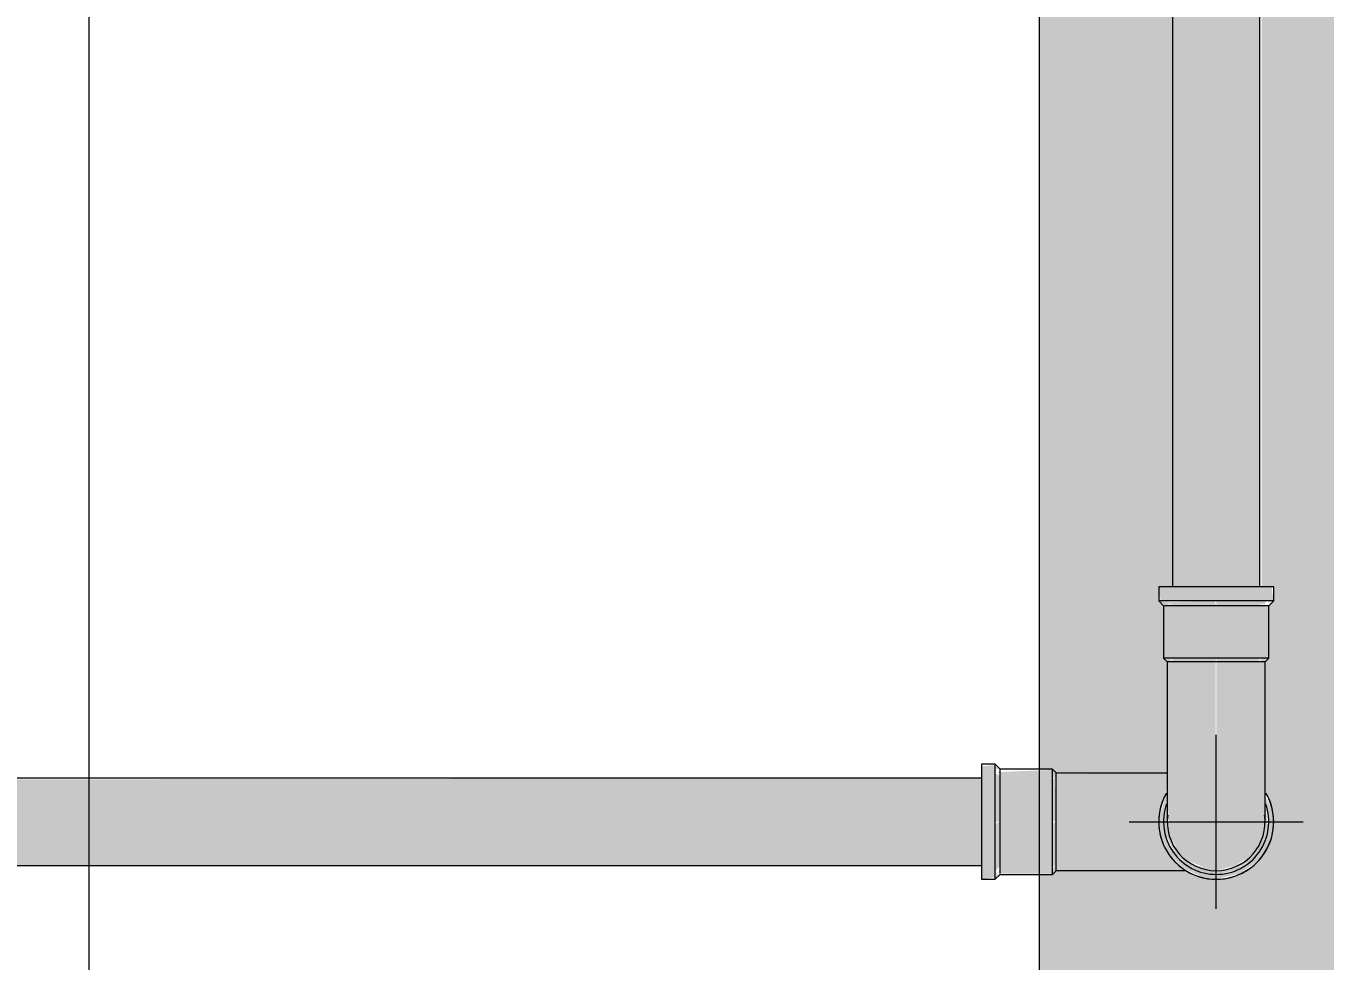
# Model space of a CAD drawing. Header units: metres. Extents: x 147 to 427, y -16 to 162.
# Drawn here: x 398.5367 to 398.9095, y 0.16 to 0.4284 of the extents above; entities that cross this region are included whole.
import ezdxf

# ---------------------------------------------------------------- set-up
doc = ezdxf.new("R2010")
doc.units = ezdxf.units.M
for name, color, linetype, lineweight in [('A-ANNO-DIMS', 7, 'Continuous', 5), ('A-ANNO-DIMS-50', 7, 'Continuous', 5), ('A-WALL', 7, 'Continuous', 9), ('P-PIPE', 7, 'Continuous', 5), ('P-PIPE-CNTR', 7, 'Continuous', 5)]:
    doc.layers.add(name, color=color, linetype=linetype, lineweight=lineweight)
doc.styles.add('Century Gothic_1', font='GOTHIC.TTF', dxfattribs={"height": 0.075})
doc.dimstyles.new('Setores_1_5', dxfattribs={"dimscale": 0.3048, "dimtxt": 0.07831262022881443, "dimasz": 0.5208333333333333, "dimexe": 0.3937007874015747, "dimexo": 0.2460629921259842, "dimgap": 0.2870734908136483, "dimtad": 1, "dimrnd": 0.01, "dimzin": 0, "dimdsep": 46, "dimtxsty": 'Century Gothic_1', "dimblk1": 'OBLIQUE', "dimblk2": 'OBLIQUE', "dimsah": 1, "dimcen": 0.09, "dimazin": 0, "dimtfac": 1, "dimtdec": 4, "dimtix": 1, "dimtmove": 0, "dimatfit": 3, "dimfxl": 1, "dimtvp": 1, "dimtolj": 1, "dimtzin": 0, "dimarcsym": 2})

# ---------------------------------------------------------------- blocks, each defined once
blk = doc.blocks.new('AF_Soldavel_Curva 45_90 - Standard-V256-HH')
at = {"layer": 'P-PIPE', "true_color": 0x69503c}
for points in [[(-154.3747039522232, 0.1999999999999946), (-154.3707039522232, 0.1999999999999946), (-154.3707039522232, 0.2162496472552352), (-154.3747039522232, 0.2159377761337674), (-154.3747039522232, 0.2012539268789321)], [(-154.3543039522231, 0.1999999999999946), (-154.3543039522231, 0.2148702315157828), (-154.3693039522232, 0.2142901089372935), (-154.3693039522232, 0.1999999999999946), (-154.3549287157413, 0.1999999999999946)], [(-154.3314499976679, 0.1999999999999946), (-154.3238137066774, 0.2000018651057311), (-154.3224317985104, 0.2062499999999932), (-154.3213463296708, 0.2099743634455187), (-154.3213510169154, 0.2140373867083002), (-154.3532039522232, 0.2136493576502231), (-154.3532039522232, 0.1999999999999946), (-154.3323464795675, 0.1999999999999946)], [(-154.3543039522231, 0.1999999999999946), (-154.3532039522232, 0.2003784982800381), (-154.3536140142204, 0.2124999999999961), (-154.3543039522231, 0.2124919450537157), (-154.3543039522231, 0.2012539268789321)], [(-154.3747039522232, 0.1834999999999941), (-154.3707039522232, 0.1840622238662218), (-154.3707039522232, 0.1999999999999946), (-154.3747039522232, 0.1999999999999946), (-154.3747039522232, 0.1837503527447583)], [(-154.3543039522231, 0.1851297684842065), (-154.3543039522231, 0.1999999999999946), (-154.3693039522232, 0.1999999999999946), (-154.3693039522232, 0.1851297684842065), (-154.3549287157413, 0.1851297684842065)], [(-154.3543039522231, 0.1869242791741314), (-154.353203952223, 0.1879259271713841), (-154.3532039522232, 0.1999999999999946), (-154.3543039522231, 0.1996480302077754), (-154.3543039522231, 0.1870079082491115)], [(-154.3181116246633, 0.1859629353077943), (-154.3164817389606, 0.1864148233703744), (-154.3199895694625, 0.1896468523870358), (-154.3220213741706, 0.1927591479925996), (-154.3235635994784, 0.197901681559359), (-154.3238139522232, 0.1999999999999946), (-154.3532039522232, 0.1999999999999946), (-154.353203952223, 0.1861736390409489), (-154.3189812141128, 0.1859634951133693)]]:
    blk.add_hatch(color=27, dxfattribs=at).paths.add_polyline_path(points)
h = blk.add_hatch(color=27, dxfattribs=at)
h.paths.add_polyline_path([(-154.3693039522232, 0.1999999999999946), (-154.3693039522232, 0.2130757208258708), (-154.3707039522232, 0.2138892323386237), (-154.3707039522232, 0.1999999999999946)])
h.paths.add_polyline_path([(-154.3693039522232, 0.2139729761708247), (-154.3696455510593, 0.2142894191624365), (-154.3707009071743, 0.2142894191624365)])
h.paths.add_polyline_path([(-154.3707009071743, 0.2142894191624365), (-154.370272535474, 0.2148702315157828), (-154.3707039522232, 0.2148702315157828), (-154.3707031570204, 0.2142894191624365)])
h.paths.add_polyline_path([(-154.3693039522232, 0.2148702315157828), (-154.3707039522232, 0.2159377761337674), (-154.3707039522232, 0.2152698780962622)])
h = blk.add_hatch(color=27, dxfattribs=at)
h.paths.add_polyline_path([(-154.312116282753, 0.1868068494482018), (-154.3142277862686, 0.188288384652629), (-154.3121340024337, 0.1868170808984305)])
h.paths.add_polyline_path([(-154.3093941570653, 0.18632682613269), (-154.310549190287, 0.1868140946870402), (-154.3094286464662, 0.1863329080374003)])
h.paths.add_polyline_path([(-154.2963370405436, 0.187803013763114), (-154.294320674134, 0.190060836066588), (-154.2962338659961, 0.1879259271713841)])
h.paths.add_polyline_path([(-154.291262711742, 0.2034086669602521), (-154.2920440741269, 0.2058829627445406), (-154.2913761760894, 0.2037205023392387)])
h = blk.add_hatch(color=27, dxfattribs=at)
h.paths.add_polyline_path([(-154.3707039522232, 0.1837503527447583), (-154.3693039522232, 0.1851297684842065), (-154.3707039522232, 0.1847301219037314), (-154.3707039522232, 0.1840622238662218)])
h.paths.add_polyline_path([(-154.3707039522232, 0.1857098910627001), (-154.3693039522232, 0.1875515954687), (-154.3693039522232, 0.1999999999999946), (-154.3707039522232, 0.1995182749162931), (-154.3707039522232, 0.1859432799969723)])
h.paths.add_polyline_path([(-154.3707039522232, 0.1847301219037314), (-154.3693039522232, 0.1860270238291689), (-154.3707039522232, 0.1851297684842065)])
at = {"layer": 'P-PIPE'}
for p, q in [((-154.3707039522232, 0.2164999999999952), (-154.3747039522232, 0.2164999999999952)), ((-154.3747039522232, 0.2164999999999946), (-154.3747039522232, 0.1999999999999947)), ((-154.3693039522232, 0.2150999999999955), (-154.3707039522232, 0.2164999999999952)), ((-154.3707039522232, 0.1999999999999947), (-154.3707039522232, 0.2164999999999941)), ((-154.3543039522232, 0.2150999999999955), (-154.3693039522232, 0.2150999999999955)), ((-154.3693039522232, 0.1999999999999948), (-154.3693039522232, 0.214870597070479)), ((-154.3532039522233, 0.2140399999999897), (-154.3543039522232, 0.2150999999998396)), ((-154.3543039522232, 0.1999999999999947), (-154.3543039522232, 0.2150999999998381)), ((-154.3532039522232, 0.1999999999999947), (-154.3532039522232, 0.2140399999999946)), ((-154.3747039522232, 0.1999999999999945), (-154.3747039522232, 0.1834999999999946)), ((-154.3707039522232, 0.1834999999999947), (-154.3707039522232, 0.1999999999999946)), ((-154.3693039522232, 0.1851294029295103), (-154.3693039522232, 0.1999999999999946)), ((-154.3543039522232, 0.1848999999998376), (-154.3543039522232, 0.1999999999999945)), ((-154.3532039522221, 0.1859599999999947), (-154.3532039522232, 0.1999999999999946)), ((-154.3747039522232, 0.1834999999999941), (-154.3707039522232, 0.1834999999999941)), ((-154.3707039522232, 0.1834999999999941), (-154.3693039522232, 0.1848999999999937)), ((-154.3693039522232, 0.1848999999999937), (-154.3543039522232, 0.1848999999999937)), ((-154.3543039522232, 0.1848999999998378), (-154.3532039522231, 0.1859599999999952))]:
    blk.add_line(p, q, dxfattribs=at)
at = {"layer": 'P-PIPE', "flags": 128}
for points in [[(-154.3532039522232, 0.214039999999994), (-154.3343065971657, 0.214039999999994), (-154.321270328473, 0.214039999999994)], [(-154.3158890016042, 0.1859599999999952), (-154.3228776928276, 0.1859599999999952), (-154.339751227612, 0.1859599999999952), (-154.3532039522231, 0.1859599999999952)]]:
    blk.add_lwpolyline(points, dxfattribs=at)
at = {"layer": 'P-PIPE'}
for centre, radius, start, end in [((-154.3073139522232, 0.1999999999999941), 0.01650000000000959, 150.0000000000009, 168.0272020003438), ((-154.3073139522232, 0.1999999999999941), 0.01649999999997485, 156.6462177170433, 160.000000000021), ((-154.3073139522232, 0.1999999999999941), 0.01650000000001588, 11.97279800041525, 30.00000000000872), ((-154.3073139522232, 0.1999999999999941), 0.01650000000001474, 19.99999999999005, 23.35533713073978), ((-154.3073139522232, 0.1999999999999941), 0.01650000000000753, 173.3174326392829, 179.9999999999998), ((-154.3073139522232, 0.1999999999999941), 0.01650000000000773, 3.800265882679924e-13, 6.682567359311758), ((-154.3073139522232, 0.1999999999999947), 0.01650000000000773, 180.0000000000001, 186.6953121980605), ((-154.3073139522232, 0.1999999999999947), 0.01650000000000949, 353.304687803473, 2.891413346785321e-13), ((-154.3073139522232, 0.1999999999999947), 0.01649999999999217, 191.9820227197711, 228.0302778912539), ((-154.3073139522232, 0.1999999999999947), 0.01649999999999776, 200.0000000000047, 203.353782282969), ((-154.3073139522232, 0.1999999999999947), 0.01650000000001732, 313.3889364306661, 348.0179772793938), ((-154.3073139522232, 0.1999999999999947), 0.01650000000000977, 336.6446628694209, 340.0000000000158), ((-154.3073139522232, 0.1999999999999947), 0.01650000000000546, 216.6456970340324, 220.0000000000171), ((-154.3073139522232, 0.1999999999999947), 0.01650000000002849, 320.0000000000068, 323.3527337383256), ((-154.3073139522232, 0.1999999999999947), 0.0164999999999977, 233.3216761955855, 246.6995652154164), ((-154.3073139522232, 0.1999999999999947), 0.01650000000002715, 293.300434785387, 306.6783238035651), ((-154.3073139522232, 0.1999999999999947), 0.01650000000000262, 251.9862630038022, 288.0137369960862), ((-154.3073139522232, 0.1999999999999947), 0.01650000000002355, 260.0000000000218, 263.3532592056543), ((-154.3073139522232, 0.1999999999999947), 0.01649999999999628, 276.6451787499216, 279.9999999999937)]:
    blk.add_arc(centre, radius, start, end, dxfattribs=at)
blk = doc.blocks.new('AF_Soldavel_Curva 45_90 - Standard-V257-HH')
at = {"layer": 'P-PIPE', "true_color": 0x69503c}
for points in [[(-154.3105146798239, 0.2633899999999914), (-154.3073139522232, 0.2633899999999914), (-154.3073139522232, 0.2673899999999948), (-154.3238139522232, 0.2673899999999948), (-154.323251728357, 0.2633899999999914), (-154.310549190287, 0.2633899999999914)], [(-154.30727944176, 0.2633899999999914), (-154.2910650237457, 0.2633899999999957), (-154.2913761760894, 0.2673899999999948), (-154.3073139522232, 0.2673899999999948), (-154.3073139522232, 0.2633900000000044)], [(-154.310549190287, 0.2469899999999908), (-154.3073139522232, 0.2469899999999908), (-154.3073139522232, 0.2619899999999961), (-154.322184183739, 0.2619899999999961), (-154.322184183739, 0.2469899999999908), (-154.3124752924056, 0.2469899999999908)], [(-154.3040787141594, 0.2469899999999908), (-154.2924437207074, 0.2469899999999908), (-154.2924437207074, 0.2619899999999961), (-154.3073139522232, 0.2619899999999961), (-154.3073139522232, 0.2469899999999908)], [(-154.3073139522232, 0.2458899999999954), (-154.3073139522232, 0.2469899999999908), (-154.3202458325904, 0.2468172916972457), (-154.3193877203123, 0.2458899999999954), (-154.3073162669494, 0.2458899999999954)], [(-154.2968459924232, 0.2458899999999954), (-154.2947442443494, 0.2463824335410283), (-154.2948139522232, 0.2469899999999908), (-154.3073139522232, 0.2469899999999908), (-154.3069354539431, 0.2458899999999954), (-154.2974435581217, 0.2458899999999954)], [(-154.3073139522232, 0.1859599999999951), (-154.3018694144282, 0.187499999999993), (-154.3009223726127, 0.1880470398668585), (-154.2976072145327, 0.1900574150802681), (-154.2948139522232, 0.1939165870182031), (-154.2934872854569, 0.1975740048266577), (-154.2932813666241, 0.2095329274210241), (-154.2934869796496, 0.2458899999999954), (-154.3073139522232, 0.2458899999999954), (-154.3073139522232, 0.1860831240362395)], [(-154.3073139522232, 0.1835000000000069), (-154.3073139522232, 0.1849000000000066), (-154.3135639522232, 0.1864373288465748), (-154.3179600415432, 0.1895529040853494), (-154.3207578420369, 0.1934577311928149), (-154.3221848415295, 0.197563521095845), (-154.3219616633506, 0.203235238063775), (-154.3213254250827, 0.2058524107683842), (-154.3216040611605, 0.2082488051595639), (-154.3235633976161, 0.201253926878932), (-154.3234289563586, 0.196764761936214), (-154.3210694015203, 0.1911131279028329), (-154.3169620572192, 0.1868068494481973), (-154.3115204517163, 0.1842412358143457), (-154.3094286464662, 0.1838726345651357)], [(-154.3073139522232, 0.1835000000000069), (-154.3004001181777, 0.1852289793749545), (-154.2958079981821, 0.1884332699778544), (-154.2930259129101, 0.1917476104921595), (-154.2910650237457, 0.1975635210960183), (-154.2910643049679, 0.2028633833275275), (-154.2932923576323, 0.2075521867617378), (-154.2930238432859, 0.2042172735812868), (-154.2924433918121, 0.201253926878932), (-154.2925329471201, 0.1971325406136115), (-154.2952398793946, 0.1912549494014173), (-154.2988756731691, 0.187700854332762), (-154.3025116216934, 0.1857468494482088), (-154.3073139522232, 0.1849000000000066)], [(-154.3073139522232, 0.1849000000000066), (-154.3073139522232, 0.1859599999999951), (-154.3135639522232, 0.1876427425065076), (-154.3173880142941, 0.1904952371820356), (-154.3195412789724, 0.1931671959682519), (-154.3211409247967, 0.199049185359859), (-154.3215932456494, 0.2042469747863931), (-154.322184183739, 0.201253926878932), (-154.3219611374634, 0.196764761936214), (-154.3193093419277, 0.1911611652351602), (-154.3157446406272, 0.1876964714456462), (-154.312116282753, 0.1857468494482088), (-154.3094286464662, 0.1852729080374117)], [(-154.3073139522232, 0.1849000000001626), (-154.3016740771894, 0.1860850390219936), (-154.2966678629031, 0.1895529040853494), (-154.2940435196321, 0.1929810167007567), (-154.2924433918121, 0.1975635210960183), (-154.2930238432859, 0.2042172735812868), (-154.2933450762636, 0.2036352684385574), (-154.2943820718197, 0.1951035289281568), (-154.2960137187428, 0.1919567381671737), (-154.2996428885004, 0.1884632732463684), (-154.3041623496096, 0.1865157578591642), (-154.3073139522232, 0.1859599999999951), (-154.3073139522232, 0.1853553926876058)]]:
    blk.add_hatch(color=27, dxfattribs=at).paths.add_polyline_path(points)
h = blk.add_hatch(color=27, dxfattribs=at)
h.paths.add_polyline_path([(-154.3216019915362, 0.2633899999999914), (-154.322184183739, 0.2629596256218584), (-154.321286928394, 0.2619899999999961)])
h.paths.add_polyline_path([(-154.3175451751454, 0.2619899999999961), (-154.3073139522232, 0.2619899999999961), (-154.3077956773068, 0.2633899999999914), (-154.321286928394, 0.2630261612861921), (-154.3197597365403, 0.2619899999999961), (-154.3179174815443, 0.2619899999999961)])
h.paths.add_polyline_path([(-154.322184183739, 0.2619899999999961), (-154.3225824361184, 0.2633899999999914), (-154.323251728357, 0.2630740398627525), (-154.3225824361184, 0.2623944060056362)])
h = blk.add_hatch(color=27, dxfattribs=at)
h.paths.add_polyline_path([(-154.2920454683279, 0.2633899999999957), (-154.2920454683279, 0.2627869019424997), (-154.2913761760894, 0.2633899999999957)])
h.paths.add_polyline_path([(-154.2964764512537, 0.2619899999999961), (-154.2933409760523, 0.2625628651218477), (-154.2930259129101, 0.2633899999999957), (-154.3073139522232, 0.2633899999999914), (-154.3072823877752, 0.2619899999999961), (-154.2964886346759, 0.2619899999999961)])
h = blk.add_hatch(color=27, dxfattribs=at)
h.paths.add_polyline_path([(-154.3073139522232, 0.1859599999999951), (-154.3074884013344, 0.2458899999999954), (-154.3211409247967, 0.2458899999999954), (-154.3213447624301, 0.2096297586231276), (-154.3208502884772, 0.196764761936214), (-154.318409938171, 0.1917132909884396), (-154.316183591476, 0.189174682452683), (-154.3093941570638, 0.1863268261312561)])
h.paths.add_polyline_path([(-154.3202458325904, 0.2299045663815851), (-154.3202458325904, 0.2299193561710046), (-154.3199737052053, 0.2358083946742839)])
at = {"layer": 'P-PIPE'}
for p, q in [((-154.3238139522232, 0.2673899999999948), (-154.3238139522232, 0.2633899999999957)), ((-154.3073139522232, 0.2673899999999942), (-154.3238139522232, 0.2673899999999942)), ((-154.2908139522232, 0.2673899999999942), (-154.3073139522232, 0.2673899999999942)), ((-154.2908139522232, 0.2633899999999957), (-154.2908139522232, 0.2673899999999948)), ((-154.3238139522232, 0.2633899999999957), (-154.3224139522232, 0.2619899999999961)), ((-154.3073139522232, 0.2633899999999943), (-154.3238139522232, 0.2633899999999943)), ((-154.3224139522232, 0.2619899999999961), (-154.3224139522232, 0.2469899999999951)), ((-154.3073139522232, 0.2619899999999943), (-154.3221845492937, 0.2619899999999943)), ((-154.2908139522232, 0.2633899999999943), (-154.3073139522232, 0.2633899999999943)), ((-154.2922139522232, 0.2619899999999943), (-154.3073139522232, 0.2619899999999943)), ((-154.2922139522232, 0.2619899999999961), (-154.2908139522232, 0.2633899999999957)), ((-154.2922139522232, 0.2469899999999951), (-154.2922139522232, 0.2619899999999961)), ((-154.3224139522232, 0.2469899999999951), (-154.3213539522232, 0.2458899999999954)), ((-154.3073139522232, 0.2469899999999943), (-154.3224139522232, 0.2469899999999943)), ((-154.2922139522232, 0.2469899999999943), (-154.3073139522232, 0.2469899999999943)), ((-154.2932739522232, 0.2458899999999954), (-154.2922139522232, 0.2469899999999951)), ((-154.3073139522232, 0.2458899999999936), (-154.3213539522232, 0.2458899999999936)), ((-154.2932739522232, 0.2458899999999954), (-154.3073139522232, 0.2458899999999954))]:
    blk.add_line(p, q, dxfattribs=at)
at = {"layer": 'P-PIPE', "flags": 128}
for points in [[(-154.3213539522232, 0.2458899999999954), (-154.3213539522232, 0.2269926449425309), (-154.3213539522232, 0.211448599170895), (-154.3213539522232, 0.2020161319173187), (-154.3213539522232, 0.1999999999999945)], [(-154.2932739522232, 0.1999999999999945), (-154.2932739522232, 0.204071558232845), (-154.2932739522232, 0.2155637406043782), (-154.2932739522232, 0.23243727538881), (-154.2932739522232, 0.2458899999999954)]]:
    blk.add_lwpolyline(points, dxfattribs=at)
at = {"layer": 'P-PIPE'}
for centre, radius, start, end in [((-154.3073139522232, 0.2000000000000057), 0.01650000000000959, 150.0000000000009, 269.9999999999996), ((-154.3073139522232, 0.2000000000000057), 0.0164999999999982, 150.0000000000183, 168.0272019999566), ((-154.3073139522232, 0.2000000000000057), 0.01510000000014877, 160.380102195462, 269.9999999999996), ((-154.3073139522232, 0.2000000000000057), 0.01650000000000774, 270.0000000000003, 29.99999999999498), ((-154.3073139522232, 0.2000000000000057), 0.01509999999984757, 269.9999999999996, 19.61637186951252), ((-154.3073139522232, 0.2000000000000057), 0.01650000000000959, 11.97279799998851, 29.99999999999894), ((-154.3073139522232, 0.2000000000000057), 0.01649999999997623, 173.317432640126, 186.6953121972556), ((-154.3073139522232, 0.1999999999999943), 0.01403999999998487, 172.1493412944249, 269.9999999999996), ((-154.3073139522232, 0.1999999999999943), 0.01404000000000003, 269.9999999999995, 7.850658291899745), ((-154.3073139522232, 0.2000000000000057), 0.01650000000001591, 353.3046878026221, 6.682567359996128), ((-154.3073139522232, 0.2000000000000057), 0.01649999999997136, 191.982022720232, 228.0302778908149), ((-154.3073139522232, 0.2000000000000057), 0.01650000000001578, 313.3889364305366, 348.0179772797852), ((-154.3073139522232, 0.2000000000000057), 0.01650000000000467, 233.3216761961984, 246.6995652147903), ((-154.3073139522232, 0.2000000000000057), 0.01649999999999236, 293.3004347853242, 306.6783238040233), ((-154.3073139522232, 0.2000000000000057), 0.01650000000000773, 251.9862630040217, 270), ((-154.3073139522232, 0.2000000000000057), 0.01650000000001207, 269.9999999999996, 288.0137369959708)]:
    blk.add_arc(centre, radius, start, end, dxfattribs=at)
blk = doc.blocks.new('DIMBLOCK145-HH')
at = {"layer": 'A-ANNO-DIMS-50', "lineweight": 25}
for p, q in [((398.5548758520207, 1.800000000000001), (398.4755008520207, 1.879375000000001)), ((398.5548758520207, 1.800000000000001), (398.6342508520207, 1.720625000000001)), ((398.5548758520207, 0), (398.4755008520207, 0.07937500000000004)), ((398.5548758520207, 0), (398.6342508520207, -0.07937500000000004))]:
    blk.add_line(p, q, dxfattribs=at)
at = {"layer": 'A-ANNO-DIMS-50'}
for p, q in [((398.5548758520207, 1.800000000000001), (398.4348758520207, 1.800000000000001)), ((398.5548758520207, 0), (398.5548758520207, 1.800000000000001)), ((398.5548758520207, 1.800000000000001), (398.6890609247008, 1.800000000000001)), ((398.5548758520207, 0), (398.5176226505073, 0)), ((398.5548758520207, 0), (398.6748758520207, 0))]:
    blk.add_line(p, q, dxfattribs=at)
at = {"layer": 'A-ANNO-DIMS-50', "color": 0, "insert": (398.3712438751335, 0.7346733572947255), "char_height": 0.07499999999999998, "width": 0.3967839424926597, "attachment_point": 1, "rotation": 90, "line_spacing_factor": 0.9845015114479527, "style": 'Century Gothic_1'}
blk.add_mtext('1,80 m', dxfattribs=at)
blk = doc.blocks.new('_Oblique')
at = {"color": 0, "linetype": 'ByBlock', "lineweight": -2}
blk.add_line((-0.5, -0.5), (0.5, 0.5), dxfattribs=at)

msp = doc.modelspace()

# ---------------------------------------------------------------- hatches: boundary and pattern name
at = {"layer": 'A-WALL', "true_color": 0x7f7f7f}
h = msp.add_hatch(color=8, dxfattribs=at)
h.paths.add_polyline_path([(398.8929305625677, 2.603559971285031), (398.8929305625677, 2.603075868371825), (398.8933859552553, 2.602819992865726)])
h.paths.add_polyline_path([(398.9775752773229, 0), (398.9775752773229, 2.699999999999988), (398.8275752773229, 2.699717157287559), (398.8276753817387, 2.695289844891629), (398.8322283254639, 2.690736901166479), (398.8322283254639, 2.690073479827109), (398.83390704846, 2.690435725175294), (398.8345600910571, 2.690385034560604), (398.8366390992676, 2.687510921733392), (398.8345094004424, 2.68477887092581), (398.8693306774704, 2.649957593897715), (398.8725566569036, 2.652388468714103), (398.8748967398907, 2.649587286012919), (398.87498753172, 2.647977694910393), (398.8836039672437, 2.638633618191934), (398.8838598743704, 2.636857785167043), (398.89016108916, 2.628243488101474), (398.8918475538565, 2.617359971285019), (398.8933859552553, 2.616259971285015), (398.8937921414274, 2.602909860711875), (398.8947859552553, 2.602159971285074), (398.8942237313891, 2.598159971285019), (398.8907859552553, 2.598159971285015), (398.8907859552553, 1.83379999999999), (398.8937859552555, 1.83379999999999), (398.8932578055629, 1.766199999999997), (398.8907859552553, 1.766199999999997), (398.8913616760812, 0.2673899999999938), (398.8947859552553, 0.2673899999999938), (398.8942237313891, 0.2631986017532215), (398.8931561867711, 0.261989999999995), (398.8931561867711, 0.2469899999999898), (398.8912178356629, 0.2468172917457009), (398.8908556631291, 0.2458899999999943), (398.8921129278289, 0.2458899999999943), (398.8923179129096, 0.2094197625573241), (398.8925774722329, 0.208244935426274), (398.8945356025106, 0.2024276390641216), (398.894223731389, 0.1957294857558036), (398.8912178356588, 0.1899808210447284), (398.8884802285885, 0.1871220276766088), (398.8825564694995, 0.1840622238662207), (398.8782859552554, 0.1835000000000103), (398.8720359552553, 0.1848458996096726), (398.8691181685179, 0.1861153960533479), (398.8482319558432, 0.1860270238291678), (398.8323959552555, 0.1863506423326774), (398.8319690517634, 0.1874859465641187), (398.8312959552553, 0.1861736390409477), (398.8312959552553, 0.1851297684842053), (398.8275752773229, 0.1847301219037303), (398.8275752773229, 0), (398.919043687235, 0)])
h.paths.add_polyline_path([(398.8643129790845, 0.261989999999995), (398.8652102344295, 0.261989999999995), (398.8639979159423, 0.2633899999999904)])
h.paths.add_polyline_path([(398.8634157237395, 0.261989999999995), (398.8639965360929, 0.2623319664583159), (398.8630174713601, 0.2633899999999904)])
h.paths.add_polyline_path([(398.8323959552552, 0.2121578225427183), (398.8323959552553, 0.2138263609590436), (398.8642503486722, 0.2140399907810123), (398.8645270913917, 0.2458899999999943), (398.8657162474049, 0.2463824335130287), (398.8644589826818, 0.2469899999999898), (398.8634157237395, 0.2469899999999898), (398.8630174713601, 0.2623944060056352), (398.8620370267778, 0.2633899999999904), (398.8623481791216, 0.2673899999999938), (398.8657859552553, 0.2673899999999938), (398.8657859552553, 1.766199999999997), (398.8627859552554, 1.766199999999997), (398.8627859552554, 1.783717039914837), (398.8431759552553, 1.782726479125315), (398.8431759552553, 1.767167023343059), (398.8403329608961, 1.768285779893113), (398.8333726151, 1.781635124616524), (398.8275752773229, 1.781355774314429), (398.8275752773229, 0.2148702315157817), (398.8312959552553, 0.2148702315157817), (398.831396175491, 0.212992091750881), (398.8319955462241, 0.2124919450537146)])
h.paths.add_polyline_path([(398.8922589314261, 0.261989999999995), (398.8922259248927, 0.2625417916427345), (398.8913616760812, 0.261989999999995)])
h.paths.add_polyline_path([(398.8627859552554, 1.816282960085163), (398.8633141049479, 1.83379999999999), (398.8657859552553, 1.83379999999999), (398.8652089716581, 2.598159971285011), (398.8617859552553, 2.598159971285011), (398.8623481791216, 2.602159971285014), (398.8631859552553, 2.602591148387781), (398.8637004752784, 2.603559971285217), (398.8631859552553, 2.603559971285217), (398.8637004752784, 2.616259971285106), (398.8647243566542, 2.618198372683905), (398.8637004752783, 2.617980705092267), (398.8622493424518, 2.618006634594833), (398.8539549181857, 2.626945081376063), (398.8539549181857, 2.627277105983117), (398.851954183932, 2.626924246109735), (398.8513011413349, 2.626974936724442), (398.8492221331244, 2.629849049551663), (398.8513518319496, 2.632581100359228), (398.8275752773229, 2.656357654985904), (398.8275752773229, 1.818472241060715), (398.8337069878884, 1.818644225685489), (398.8406475732238, 1.832334805394759), (398.8431759552553, 1.832334805394763), (398.8431759552553, 1.817273520874681), (398.8601286902365, 1.816417182812255)])
at = {"layer": 'P-PIPE', "true_color": 0x00ffff}
for points in [[(398.8657859552553, 0.2673899999999938), (398.8782859552554, 0.2673899999999938), (398.8782475855257, 1.766199999999997), (398.8657859552553, 1.766199999999997), (398.8657859552553, 0.2765872610061318)], [(398.8891278422568, 0.2673899999999938), (398.8907859552553, 0.2673899999999938), (398.8903452179211, 1.766199999999997), (398.8782859552554, 1.766199999999997), (398.8783288829046, 0.2673899999999938), (398.8891112728027, 0.2673899999999938)]]:
    msp.add_hatch(color=4, dxfattribs=at).paths.add_polyline_path(points)
h = msp.add_hatch(color=4, dxfattribs=at)
h.paths.add_polyline_path([(398.1766927147362, 0.1999999999999935), (398.2179884426705, 0.2003476422141643), (398.2183090510237, 0.2119393052975149), (398.2181873459965, 0.212499999999995), (398.183108655875, 0.2120032753574445), (398.1812214174975, 0.2060873598102149), (398.1758592601559, 0.1999999999999935)])
h.paths.add_polyline_path([(398.801213693238, 0.1999999999999935), (398.8108959552553, 0.1999999999999935), (398.8108959552553, 0.212499999999995), (398.4381976149742, 0.212074072828604), (398.4384441444021, 0.201253926878931), (398.4385410383012, 0.1999999999999935), (398.6833836992408, 0.1999999999999935)])
h.paths.add_polyline_path([(398.1602513848735, 0.2078284325461369), (398.1676215811466, 0.2112369102118209), (398.1681447700673, 0.212499999999995), (398.1602513848735, 0.2120448141239608), (398.1602513848735, 0.2081252323184074)])
h = msp.add_hatch(color=4, dxfattribs=at)
h.paths.add_polyline_path([(398.1602513848735, 0.187499999999992), (398.2170285873354, 0.187925927171383), (398.2179615795334, 0.1999999999999935), (398.1749133174956, 0.1997792598083339), (398.1717513717851, 0.1966173140978267), (398.1602513848735, 0.1932385192159812), (398.1602513848735, 0.1875515954686989)])
h.paths.add_polyline_path([(398.8108959552553, 0.187499999999992), (398.8108959552553, 0.1999999999999935), (398.4385410383012, 0.1999999999999935), (398.4395069429003, 0.187499999999992), (398.8077552117796, 0.187499999999992)])

# ---------------------------------------------------------------- linework, layer by layer
at = {"layer": 'A-WALL', "color": 253, "true_color": 0xaaaaaa}
msp.add_line((398.8275752773229, 0), (398.8275752773229, 3), dxfattribs=at)
at = {"layer": 'P-PIPE'}
for p, q in [((398.8657859552553, 1.766199999999997), (398.8657859552553, 0.2673899999999938)), ((398.8907859552553, 0.2673899999999938), (398.8907859552553, 1.766199999999997)), ((398.8108959552553, 0.212499999999995), (398.4373848195909, 0.212499999999995)), ((398.4346413427345, 0.187499999999992), (398.8108959552553, 0.187499999999992))]:
    msp.add_line(p, q, dxfattribs=at)
at = {"layer": 'P-PIPE-CNTR'}
for p, q in [((398.8782859552553, 0.1749999999999949), (398.8782859552553, 0.2249999999999949)), ((398.8532859552553, 0.1999999999999949), (398.9032859552553, 0.1999999999999949))]:
    msp.add_line(p, q, dxfattribs=at)

# ---------------------------------------------------------------- block references
at = {"layer": 'P-PIPE'}
for name in ['AF_Soldavel_Curva 45_90 - Standard-V257-HH', 'AF_Soldavel_Curva 45_90 - Standard-V256-HH']:
    msp.add_blockref(name, (553.1855999074785, 0), dxfattribs=at)

# ---------------------------------------------------------------- dimensions: what is measured, and where the dimension line sits
at = {"layer": 'A-ANNO-DIMS'}
dim = msp.add_linear_dim(base=(398.5548758520209, 1.800000000000002), p1=(398.4426226505073, 0), p2=(398.7640609247008, 1.800000000000001), angle=89.99999999999991, dimstyle='Setores_1_5', override={"dimpost": '<>', "dimfxl": 1.828475475393777}, dxfattribs=at)
dim.commit()
dim.dimension.update_dxf_attribs({"geometry": 'DIMBLOCK145-HH', "text_midpoint": (398.4279893799418, 0.8999999999998878)})

doc.saveas('drawing.dxf')
